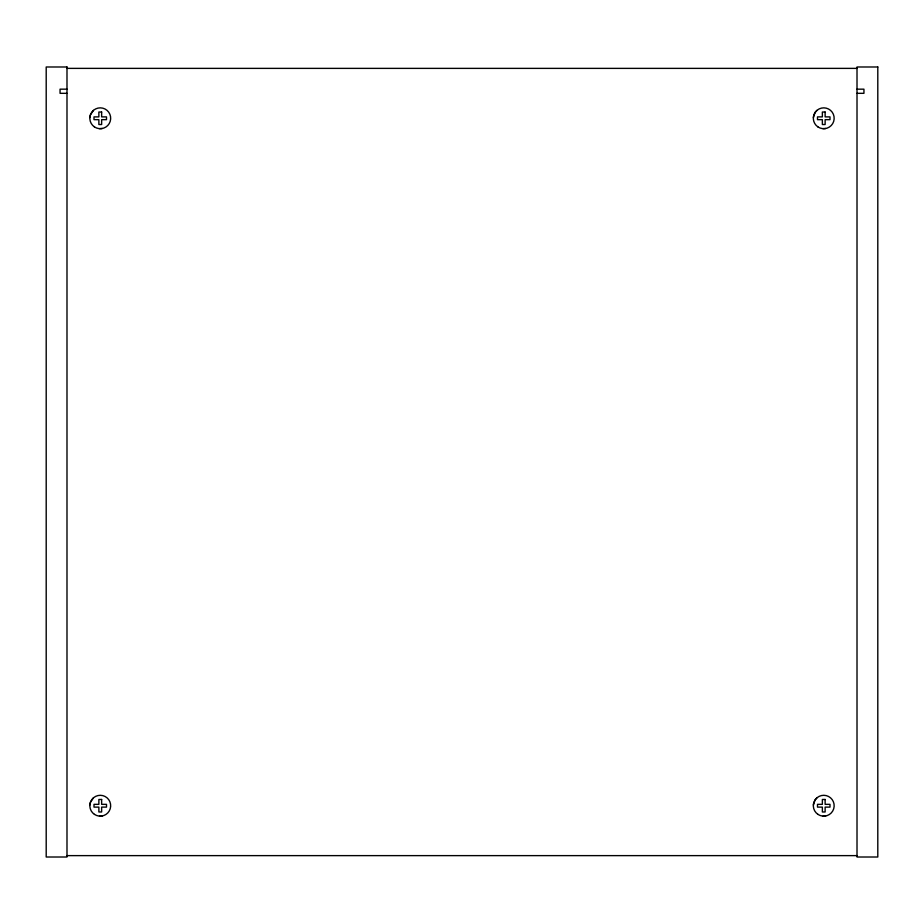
<?xml version="1.0" encoding="UTF-8"?>
<svg xmlns="http://www.w3.org/2000/svg" width="924" height="924" viewBox="0 0 924 924"><rect width="100%" height="100%" fill="white"/><g stroke="black" fill="none" stroke-linecap="round" stroke-linejoin="round"><path stroke-width="1.39" d="M89.859 117.544L90.402 114.888L93.416 110.406M89.859 805L90.402 802.344L93.416 797.862M813.351 117.544L815.107 112.451L816.908 110.406M813.351 805L815.107 799.907L816.908 797.862M99.526 128.667L102.241 128.505M823.018 128.667L825.733 128.505M99.526 816.123L102.241 815.961M823.018 816.123L825.733 815.961M66.99 68.376L857.01 68.376M66.99 89.166L60.06 89.166L60.06 93.324L66.99 93.324M857.01 89.166L863.94 89.166L863.94 93.324L857.01 93.324M66.99 855.624L857.01 855.624M66.99 66.99L46.2 66.99L46.2 857.01L66.99 857.01L66.99 66.99M877.8 66.99L857.01 66.99L857.01 857.01L877.8 857.01L877.8 66.99M101.64 112.023L98.868 112.023L98.868 116.886L94.005 116.886L94.005 119.658L98.868 119.658L98.868 124.521L101.64 124.521L101.64 119.658L106.503 119.658L106.503 116.886L101.64 116.886L101.64 112.023M825.132 112.023L822.36 112.023L822.36 116.886L817.497 116.886L817.497 119.658L822.36 119.658L822.36 124.521L825.132 124.521L825.132 119.658L829.995 119.658L829.995 116.886L825.132 116.886L825.132 112.023M101.64 799.479L98.868 799.479L98.868 804.342L94.005 804.342L94.005 807.114L98.868 807.114L98.868 811.977L101.64 811.977L101.64 807.114L106.503 807.114L106.503 804.342L101.64 804.342L101.64 799.479M825.132 799.479L822.36 799.479L822.36 804.342L817.497 804.342L817.497 807.114L822.36 807.114L822.36 811.977L825.132 811.977L825.132 807.114L829.995 807.114L829.995 804.342L825.132 804.342L825.132 799.479M817.925 814.367A10.418 10.418 0 0 0 834.141 806.456A10.418 10.418 0 0 0 819.172 796.361A10.418 10.418 0 0 0 817.925 814.367M94.433 814.367A10.418 10.418 0 0 0 110.649 806.456A10.418 10.418 0 0 0 95.68 796.361A10.418 10.418 0 0 0 94.433 814.367M817.925 126.911A10.418 10.418 0 0 0 834.141 119A10.418 10.418 0 0 0 819.172 108.905A10.418 10.418 0 0 0 817.925 126.911M94.433 126.911A10.418 10.418 0 0 0 110.649 119A10.418 10.418 0 0 0 95.68 108.905A10.418 10.418 0 0 0 94.433 126.911"/></g></svg>
